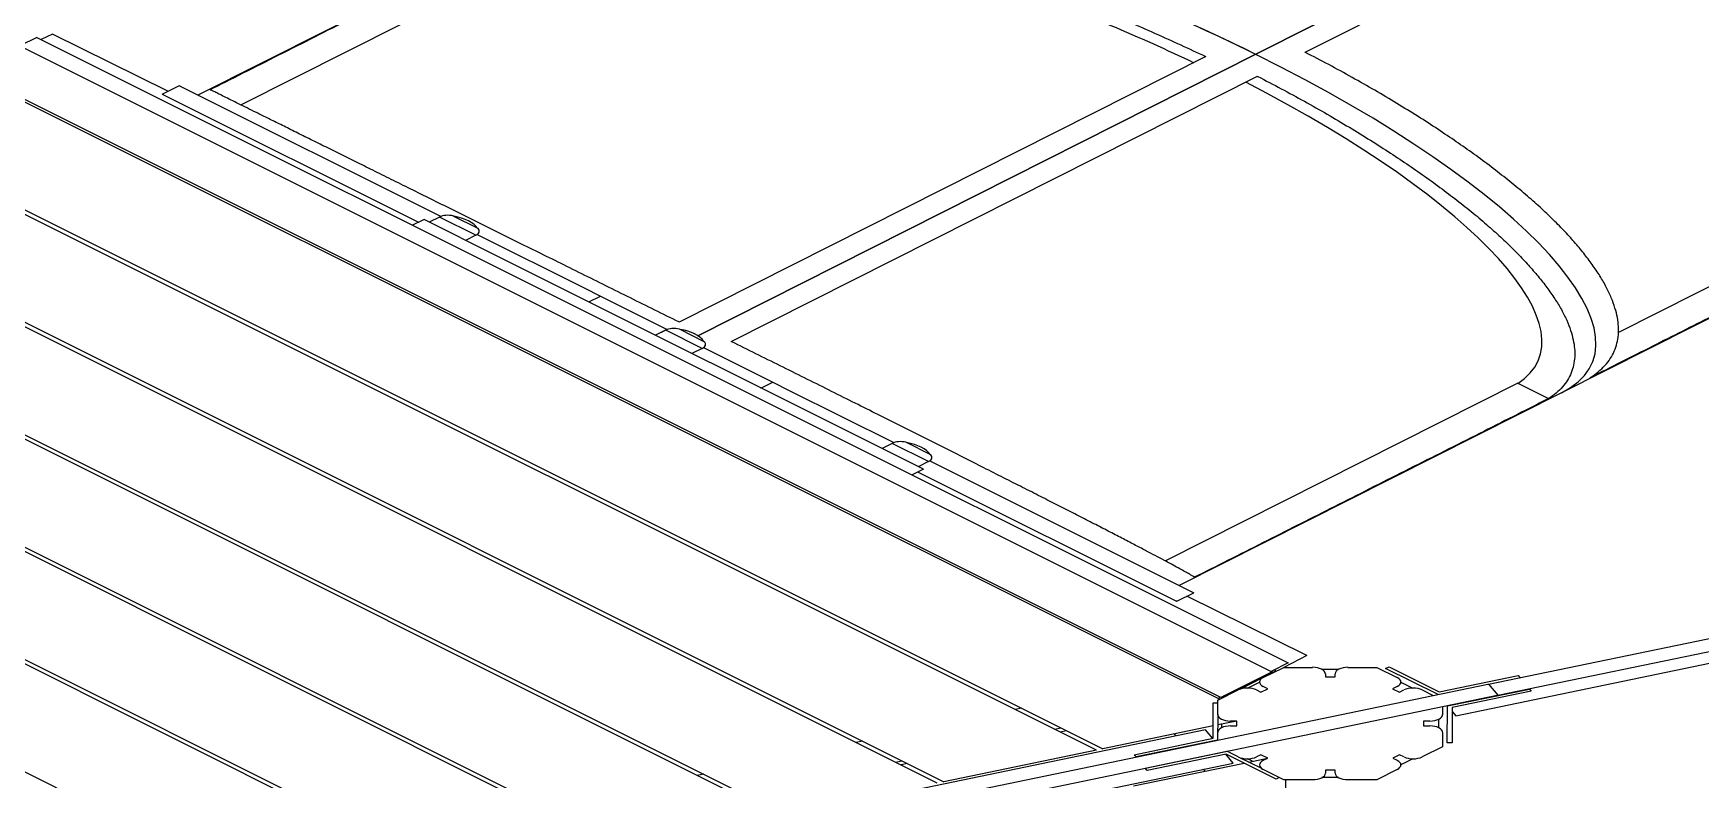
# Model space of a CAD drawing. Header units: millimetres. Extents: x 29838256 to 30236675, y -914750 to -833241.
# Drawn here: x 29971983 to 29973022, y -837930 to -837465 of the extents above; entities that cross this region are included whole.
import ezdxf

# ---------------------------------------------------------------- set-up
doc = ezdxf.new("R2010")
doc.units = ezdxf.units.MM
doc.header["$LTSCALE"] = 600
doc.header["$MEASUREMENT"] = 0
doc.layers.add('e-plan', color=9, linetype='CONTINUOUS')

msp = doc.modelspace()

# ---------------------------------------------------------------- linework, layer by layer
at = {"layer": 'e-plan', "extrusion": (0, -0.866025, 0.5)}
for p, q in [((29973048.8, -837324.4, 37520.3), (29972744.6, -837477.8, 37254.4)), ((29972744.6, -837477.8, 37254.4), (29973048.8, -837324.4, 37520.3)), ((29972775.3, -837476.6, 37256.6), (29973052.8, -837336.6, 37499.1)), ((29972085.9, -837503.2, 37210.5), (29972321.3, -837384.5, 37416.2)), ((29972085.9, -837503.2, 37210.5), (29972321.3, -837384.5, 37416.2)), ((29972112.4, -837509.4, 37199.8), (29972332.8, -837398.2, 37392.3)), ((29971985.3, -837467.3, 37272.7), (29971974.7, -837472.6, 37263.5)), ((29971985.3, -837467.3, 37272.7), (29972764.7, -837857, 36597.8)), ((29971995, -837465.3, 37276.2), (29971988.1, -837468.7, 37270.2)), ((29972066.9, -837500.9, 37214.5), (29971995, -837465.3, 37276.2)), ((29971995, -837465.3, 37276.2), (29971995, -837465.3, 37276.2)), ((29972066.9, -837500.9, 37214.5), (29971995, -837465.3, 37276.2)), ((29971974.7, -837472.6, 37263.5), (29972754.1, -837862.3, 36588.6)), ((29972722.9, -837878.6, 36560.4), (29971942.2, -837488.2, 37236.5)), ((29972713.5, -837479.3, 37251.9), (29972385.5, -837644.7, 36965.4)), ((29972744.6, -837477.8, 37254.4), (29972397, -837653.2, 36950.8)), ((29972397, -837653.2, 36950.8), (29972744.6, -837477.8, 37254.4)), ((29972722, -837879.7, 36558.3), (29971940.5, -837489, 37235.1)), ((29972063.5, -837502.6, 37211.5), (29972074.1, -837497.3, 37220.7)), ((29972074.1, -837497.3, 37220.7), (29972074.1, -837497.4, 37220.6)), ((29972074.1, -837497.4, 37220.6), (29972237.1, -837578.9, 37079.5)), ((29972417.9, -837656.8, 36944.4), (29972745.6, -837491.5, 37230.7)), ((29972063.5, -837502.7, 37211.4), (29972063.5, -837502.6, 37211.5)), ((29972063.5, -837502.7, 37211.4), (29972223.1, -837582.5, 37073.2)), ((29972645.3, -837911.4, 36503.5), (29971877.2, -837527.4, 37168.7)), ((29971878.9, -837525.4, 37172.1), (29972649.3, -837910.6, 36505)), ((29972546.2, -837931.9, 36468), (29971836.2, -837576.9, 37082.9)), ((29971837.9, -837574.9, 37086.4), (29972550.2, -837931.1, 36469.4)), ((29972226.5, -837580.8, 37076.1), (29972219.4, -837584.4, 37070)), ((29972272, -837603.6, 37036.6), (29972226.5, -837580.8, 37076.1)), ((29972236.1, -837579.3, 37078.7), (29972229.8, -837582.5, 37073.2)), ((29972258.7, -837590.6, 37059.1), (29972236.1, -837579.3, 37078.7)), ((29972260.2, -837586.4, 37066.4), (29972244.6, -837578.6, 37079.9)), ((29973121, -837575.3, 37085.6), (29972970.5, -837651.2, 36954.1)), ((29972258.7, -837590.6, 37059.1), (29972252.4, -837593.8, 37053.6)), ((29972259.6, -837590.1, 37060), (29972326.2, -837623.4, 37002.4)), ((29973140.6, -837585, 37068.9), (29972935, -837688.7, 36889.3)), ((29973140.6, -837585, 37068.9), (29972935, -837688.7, 36889.3)), ((29972537.7, -837736.4, 36806.6), (29972272, -837603.6, 37036.6)), ((29972447.2, -837952.4, 36432.5), (29971795.2, -837626.4, 36997.1)), ((29971796.8, -837624.4, 37000.6), (29972451.2, -837951.6, 36433.9)), ((29972326.2, -837623.4, 37002.4), (29972336.4, -837628.5, 36993.5)), ((29972329.1, -837632.1, 36987.2), (29972336.4, -837628.5, 36993.5)), ((29972336.4, -837628.5, 36993.5), (29972378, -837649.3, 36957.5)), ((29972377, -837649.7, 36956.7), (29972370.7, -837652.9, 36951.2)), ((29972377.1, -837649.8, 36956.6), (29972370.7, -837652.9, 36951.1)), ((29972377.1, -837649.8, 36956.6), (29972377, -837649.7, 36956.7)), ((29972399.7, -837661.1, 36937), (29972377.1, -837649.8, 36956.6)), ((29972385.6, -837649.1, 36957.9), (29972385.5, -837649, 36957.9)), ((29972401.1, -837656.9, 36944.4), (29972385.6, -837649.1, 36957.9)), ((29972399.7, -837661.1, 36937), (29972393.4, -837664.3, 36931.6)), ((29972400.6, -837660.6, 36937.9), (29972443.7, -837682.1, 36900.6)), ((29972869.2, -837889.9, 36540.7), (29973973.2, -837661.3, 36936.7)), ((29971755.8, -837673.9, 36914.9), (29972352.2, -837972.1, 36398.4)), ((29972348.2, -837972.9, 36397), (29971754.2, -837675.9, 36911.4)), ((29972436.4, -837685.8, 36894.3), (29972443.7, -837682.1, 36900.6)), ((29972443.7, -837682.1, 36900.6), (29972453.9, -837687.3, 36891.7)), ((29972907.8, -837682.8, 36899.4), (29972688.4, -837793.5, 36707.6)), ((29972907.8, -837682.8, 36899.4), (29972927, -837692.4, 36882.9)), ((29972453.9, -837687.3, 36891.7), (29972519.1, -837719.8, 36835.3)), ((29972935, -837688.7, 36889.3), (29972696.9, -837808.8, 36681.3)), ((29972935, -837688.7, 36889.3), (29972696.9, -837808.8, 36681.3)), ((29972249.2, -837993.4, 36361.4), (29971713.2, -837725.4, 36825.6)), ((29971714.8, -837723.4, 36829.1), (29972253.2, -837992.6, 36362.9)), ((29972518.1, -837720.3, 36834.5), (29972511.8, -837723.5, 36829)), ((29972540.7, -837731.6, 36814.9), (29972518.1, -837720.3, 36834.5)), ((29972542.2, -837727.4, 36822.2), (29972526.6, -837719.6, 36835.7)), ((29972537.7, -837736.4, 36806.6), (29972530.6, -837739.9, 36800.5)), ((29972540.7, -837731.6, 36814.9), (29972534.4, -837734.8, 36809.4)), ((29972541.6, -837731.1, 36815.8), (29972706, -837813.3, 36673.5)), ((29972534.3, -837738.1, 36803.7), (29972695.3, -837818.6, 36664.3)), ((29971673.8, -837772.9, 36743.4), (29972154.2, -838013.1, 36327.4)), ((29972889.5, -837870.3, 36574.7), (29973226, -837800.6, 36695.4)), ((29972895.3, -837877.2, 36562.7), (29973231.7, -837807.5, 36683.4)), ((29972695.4, -837818.6, 36664.2), (29972695.3, -837818.6, 36664.3)), ((29972695.4, -837818.6, 36664.2), (29972706, -837813.3, 36673.4)), ((29972776.3, -837852.5, 36605.5), (29972701.6, -837815.5, 36669.6)), ((29972776.3, -837852.5, 36605.5), (29972701.6, -837815.5, 36669.6)), ((29972706, -837813.3, 36673.5), (29972706, -837813.3, 36673.4)), ((29972725.2, -837877.8, 36561.7), (29972757, -837861.9, 36589.3)), ((29972749.2, -837866.1, 36581.9), (29972762, -837859.8, 36592.9)), ((29972764.7, -837857, 36597.8), (29972754.1, -837862.3, 36588.6)), ((29972757, -837861.9, 36589.3), (29972755.9, -837861.3, 36590.2)), ((29972776.3, -837852.5, 36605.5), (29972762, -837859.8, 36592.9)), ((29972762, -837859.8, 36592.9), (29972779.9, -837859.8, 36592.9)), ((29972776.3, -837852.5, 36605.5), (29972776.3, -837852.5, 36605.5)), ((29972785.8, -837861, 36590.8), (29972796.1, -837861, 36590.8)), ((29972802, -837859.8, 36592.9), (29972820, -837859.8, 36592.9)), ((29972820, -837859.8, 36592.9), (29972832.7, -837866.1, 36581.9)), ((29972825.5, -837860.6, 36591.5), (29972827.6, -837859.5, 36593.4)), ((29972858.2, -837876.7, 36563.6), (29972825.5, -837860.6, 36591.5)), ((29972827.6, -837859.5, 36593.4), (29972858.8, -837875, 36566.5)), ((29971352.8, -838188.5, 36023.6), (29972889.2, -837870.2, 36574.8)), ((29972754.8, -837862.6, 36588), (29972722.9, -837878.6, 36560.4)), ((29972748.4, -837866.6, 36581), (29972735.1, -837873.3, 36569.4)), ((29972739.5, -837872.7, 36570.5), (29972746.9, -837869.1, 36576.8)), ((29972752.1, -837873.2, 36569.7), (29972749.2, -837871.8, 36572.1)), ((29972754.1, -837862.3, 36588.6), (29972754.8, -837862.6, 36588)), ((29972788, -837863.8, 36586), (29972788, -837865.8, 36582.5)), ((29972788, -837865.8, 36582.5), (29972794, -837865.8, 36582.5)), ((29972794, -837865.8, 36582.5), (29972794, -837863.8, 36586)), ((29972832.7, -837871.8, 36572.1), (29972829.8, -837873.2, 36569.7)), ((29972835, -837869.1, 36576.8), (29972842.4, -837872.7, 36570.5)), ((29972858.8, -837875, 36566.5), (29972908, -837864.8, 36584.1)), ((29972889.2, -837870.2, 36574.8), (29972889.3, -837870.3, 36574.6)), ((29972889.3, -837870.3, 36574.6), (29972889.5, -837870.3, 36574.7)), ((29972889.5, -837870.3, 36574.7), (29972895.3, -837877.2, 36562.7)), ((29972908, -837864.8, 36584.1), (29972909.1, -837866.2, 36581.7)), ((29971358.6, -838195.4, 36011.6), (29972895, -837877.2, 36562.8)), ((29972718, -837904, 36516.3), (29972718.1, -837882, 36554.4)), ((29972718.1, -837882, 36554.4), (29972720.9, -837882, 36554.4)), ((29972720.9, -837880.3, 36557.4), (29972733.7, -837873.9, 36568.4)), ((29972720.9, -837879.2, 36559.3), (29972722.6, -837878.4, 36560.7)), ((29972720.9, -837889.3, 36541.8), (29972720.9, -837880.3, 36557.4)), ((29972725.2, -837877.8, 36561.7), (29972724.8, -837877.6, 36562)), ((29972745, -837873.9, 36568.4), (29972747.8, -837875.3, 36566)), ((29972747.8, -837875.3, 36566), (29972752.1, -837873.2, 36569.7)), ((29972829.8, -837873.2, 36569.7), (29972834.1, -837875.3, 36566)), ((29972834.1, -837875.3, 36566), (29972836.9, -837873.9, 36568.4)), ((29972848.2, -837873.9, 36568.4), (29972855.1, -837877.3, 36562.5)), ((29972864, -837883.7, 36551.5), (29972895.3, -837877.2, 36562.7)), ((29972864.1, -837883.8, 36551.3), (29972915, -837873.3, 36569.5)), ((29972916.1, -837874.6, 36567.1), (29972867, -837884.8, 36549.5)), ((29972915, -837873.3, 36569.5), (29972916.1, -837874.6, 36567.1)), ((29972598.7, -837885.3, 36548.7), (29972594.7, -837886.1, 36547.3)), ((29972721, -837889.7, 36541.1), (29972720.8, -837905.1, 36514.5)), ((29972858.5, -837892.2, 36536.8), (29972858.5, -837897.4, 36527.8)), ((29972861, -837884.2, 36550.6), (29972861, -837889.3, 36541.8)), ((29972863.9, -837906.8, 36511.4), (29972864.1, -837883.8, 36551.3)), ((29972864, -837883.6, 36551.7), (29972864, -837883.7, 36551.5)), ((29972864, -837883.7, 36551.5), (29972864.1, -837883.8, 36551.3)), ((29972867, -837884.8, 36549.5), (29972866.9, -837906.8, 36511.4)), ((29972866.9, -837887.2, 36545.4), (29972869.2, -837889.9, 36540.7)), ((29972713.3, -837898.7, 36525.6), (29971495.7, -838150.9, 36088.7)), ((29972619.2, -837898.4, 36526.1), (29972623.2, -837897.5, 36527.5)), ((29972626.7, -837899.3, 36524.5), (29972622.7, -837900.1, 36523.1)), ((29972718, -837896.3, 36529.6), (29972649.3, -837910.6, 36505)), ((29972694.9, -837902.5, 36518.9), (29972693.9, -837901.3, 36521)), ((29972717.8, -837904.1, 36516.2), (29972713.3, -837898.7, 36525.6)), ((29972732.7, -837893.3, 36534.9), (29972720.9, -837895.7, 36530.7)), ((29972720.9, -837905.1, 36514.4), (29972720.9, -837900.3, 36522.8)), ((29972723.4, -837897.4, 36527.8), (29972723.4, -837895.2, 36531.6)), ((29972732.9, -837893.3, 36534.9), (29972728.9, -837893.3, 36534.9)), ((29972728.9, -837896.3, 36529.7), (29972732.9, -837896.3, 36529.7)), ((29972732.9, -837896.3, 36529.7), (29972732.9, -837893.3, 36534.9)), ((29972853, -837893.3, 36534.9), (29972849, -837893.3, 36534.9)), ((29972849, -837893.3, 36534.9), (29972849, -837896.3, 36529.7)), ((29972849, -837896.3, 36529.7), (29972853, -837896.3, 36529.7)), ((29972861, -837900.3, 36522.8), (29972861, -837909.3, 36507.2)), ((29972499.7, -837905.8, 36513.2), (29972495.7, -837906.6, 36511.8)), ((29972645.3, -837911.4, 36503.5), (29972550.2, -837931.1, 36469.4)), ((29972668.8, -837914.2, 36498.6), (29972718, -837904, 36516.3)), ((29972720.8, -837905.1, 36514.5), (29972670, -837915.6, 36496.2)), ((29972675.8, -837922.6, 36484), (29972726.6, -837912.1, 36502.3)), ((29972726.1, -837913.8, 36499.3), (29972677, -837924, 36481.6)), ((29972719, -837905.5, 36513.7), (29972719, -837905.4, 36513.8)), ((29972724.8, -837912.5, 36501.6), (29972724.8, -837912.4, 36501.7)), ((29972730.6, -837919.4, 36489.6), (29972725.9, -837913.9, 36499.2)), ((29972757.3, -837929.4, 36472.4), (29972726.1, -837913.8, 36499.3)), ((29972733.7, -837915.6, 36496.2), (29972726.5, -837912.1, 36502.4)), ((29972861, -837909.3, 36507.2), (29972848.2, -837915.6, 36496.2)), ((29972866.9, -837906.8, 36511.4), (29972863.9, -837906.8, 36511.4)), ((29971512.9, -838171.6, 36052.7), (29972730.6, -837919.4, 36489.6)), ((29972520.2, -837918.9, 36490.5), (29972524.2, -837918, 36492)), ((29972527.7, -837919.8, 36489), (29972523.7, -837920.6, 36487.5)), ((29972668.4, -837933.7, 36464.9), (29972737.3, -837919.4, 36489.6)), ((29972670, -837915.6, 36496.2), (29972668.8, -837914.2, 36498.6)), ((29972677, -837924, 36481.6), (29972675.8, -837922.6, 36484)), ((29972713.1, -837924.5, 36480.9), (29972712.1, -837923.3, 36482.9)), ((29972734.5, -837916, 36495.6), (29972748.1, -837922.7, 36483.9)), ((29972742.6, -837918.3, 36491.5), (29972739.5, -837916.8, 36494.1)), ((29972740.2, -837918.8, 36490.6), (29972751.9, -837916.4, 36494.8)), ((29972747.8, -837914.2, 36498.6), (29972745, -837915.6, 36496.2)), ((29972752.1, -837916.3, 36495), (29972747.8, -837914.2, 36498.6)), ((29972749.2, -837917.7, 36492.5), (29972752.1, -837916.3, 36495)), ((29972762, -837929.8, 36471.7), (29972749.2, -837923.4, 36482.7)), ((29972794, -837923.8, 36482.1), (29972788, -837923.8, 36482.1)), ((29972788, -837923.8, 36482.1), (29972788, -837925.8, 36478.6)), ((29972794, -837925.8, 36478.6), (29972794, -837923.8, 36482.1)), ((29972832.7, -837923.4, 36482.7), (29972820, -837929.8, 36471.7)), ((29972834.1, -837914.2, 36498.6), (29972829.9, -837916.3, 36495)), ((29972829.9, -837916.3, 36495), (29972832.7, -837917.7, 36492.5)), ((29972836.9, -837915.6, 36496.2), (29972834.1, -837914.2, 36498.6)), ((29972842.4, -837916.8, 36494.1), (29972835, -837920.5, 36487.8)), ((29972400.7, -837926.3, 36477.7), (29972396.7, -837927.1, 36476.2)), ((29972759.2, -837928.4, 36474.1), (29972757.3, -837929.4, 36472.4)), ((29972780, -837929.8, 36471.7), (29972762, -837929.8, 36471.7)), ((29972763.5, -838482.3, 35514.6), (29972763.4, -837929.8, 36471.7)), ((29972796.1, -837928.5, 36473.8), (29972785.8, -837928.5, 36473.8)), ((29972820, -837929.8, 36471.7), (29972802, -837929.8, 36471.7))]:
    msp.add_line(p, q, dxfattribs=at)
for centre, radius, start, end in [((29972241.3, -386683.3, 743904.3), 7, 61.5514, 137.3756), ((29972237.9, -386699.4, 743904.3), 23, 18.0388, 71.9636), ((29972254, -386696, 743904.3), 7, 312.6268, 28.451), ((29972382.1, -386824.2, 743904.3), 7, 61.5514, 137.3756), ((29972382.2, -386824.2, 743904.3), 7, 61.5514, 137.3756), ((29972378.8, -386840.3, 743904.3), 23, 44.881, 71.9636), ((29972378.8, -386840.4, 743904.3), 23, 18.0388, 71.9636), ((29972395, -386837, 743904.3), 7, 312.6268, 28.451), ((29972523.3, -386965.3, 743904.3), 7, 61.5514, 137.3756), ((29972519.9, -386981.4, 743904.3), 23, 18.0388, 71.9636), ((29972536, -386978, 743904.3), 7, 312.6268, 28.451), ((29972779.9, -387247.5, 743904.3), 8, 0.0012, 90.0012), ((29972802, -387247.5, 743904.3), 8, 90.0012, 180.0012), ((29972754.9, -387257.8, 743904.3), 8, 135.0012, 225.0012), ((29972827, -387257.8, 743904.3), 8, 315.0012, 45.0012), ((29972739.3, -387273.4, 743904.3), 8, 45.0012, 135.0012), ((29972842.6, -387273.4, 743904.3), 8, 45.0012, 135.0012), ((29972728.9, -387298.5, 743904.3), 8, 180.0012, 270.0012), ((29972853, -387298.5, 743904.3), 8, 270.0012, 0.0012), ((29972728.9, -387320.5, 743904.3), 8, 90.0012, 180.0012), ((29972853, -387320.5, 743904.3), 8, 0.0012, 90.0012), ((29972739.3, -387345.5, 743904.3), 8, 225.0012, 315.0012), ((29972754.9, -387361.1, 743904.3), 8, 135.0012, 225.0012), ((29972827, -387361.1, 743904.3), 8, 315.0012, 45.0012), ((29972842.6, -387345.5, 743904.3), 8, 225.0012, 315.0012), ((29972780, -387371.5, 743904.3), 8, 270.0012, 0.0012), ((29972802, -387371.5, 743904.3), 8, 180.0012, 270.0012)]:
    msp.add_arc(centre, radius, start, end, dxfattribs=at)
at = {"layer": 'e-plan', "extrusion": (8.32667e-17, -0.866025, 0.5)}
msp.add_ellipse((29972628.2, -837536.6, 37152.7), major_axis=(-306.9, 152.1, 263.4), ratio=0.382683, start_param=4.712389, end_param=6.283185, dxfattribs=at)
at = {"layer": 'e-plan', "extrusion": (-1.11022e-16, -0.866025, 0.5)}
msp.add_ellipse((29972628.2, -837536.6, 37152.7), major_axis=(306.9, -152.1, -263.4), ratio=0.382683, start_param=1.570796, end_param=3.141593, dxfattribs=at)
at = {"layer": 'e-plan', "extrusion": (4.16334e-16, -0.866025, 0.5)}
msp.add_ellipse((29972628.2, -837536.6, 37152.7), major_axis=(-306.9, 152.1, 263.4), ratio=0.382683, start_param=3.141593, end_param=4.712389, dxfattribs=at)
at = {"layer": 'e-plan', "extrusion": (0, -0.866025, 0.5)}
msp.add_ellipse((29972628.2, -837536.6, 37152.7), major_axis=(306.9, -152.1, -263.4), ratio=0.382683, start_param=0, end_param=1.570796, dxfattribs=at)
at = {"layer": 'e-plan', "extrusion": (-1.66533e-16, -0.866025, 0.5)}
msp.add_ellipse((29972615.1, -837543.2, 37141.3), major_axis=(-287.7, 142.6, 247), ratio=0.382683, start_param=3.190995, end_param=4.662986, dxfattribs=at)
at = {"layer": 'e-plan'}
for points, knots in [([(29972313.5, -837388.7, 37408.9), (29972313.7, -837388.6, 37409), (29972313.9, -837388.5, 37409.1), (29972316.1, -837387.7, 37410.6), (29972318.3, -837386.9, 37411.9), (29972323, -837385.5, 37414.3), (29972325.4, -837384.9, 37415.4), (29972330.6, -837383.8, 37417.4), (29972333.4, -837383.3, 37418.2), (29972339.1, -837382.4, 37419.8), (29972342.1, -837382, 37420.4), (29972348.3, -837381.4, 37421.4), (29972351.4, -837381.2, 37421.8), (29972358, -837380.9, 37422.4), (29972361.3, -837380.8, 37422.6), (29972368, -837380.7, 37422.7), (29972371.4, -837380.7, 37422.6), (29972378.2, -837380.9, 37422.3), (29972381.8, -837381.1, 37422), (29972389.3, -837381.5, 37421.3), (29972393.2, -837381.8, 37420.8), (29972401.2, -837382.5, 37419.6), (29972405.3, -837382.9, 37418.9), (29972413.8, -837383.9, 37417.2), (29972418.2, -837384.5, 37416.2), (29972427.1, -837385.7, 37414), (29972431.6, -837386.4, 37412.8), (29972440.8, -837387.9, 37410.2), (29972445.4, -837388.7, 37408.8), (29972454.7, -837390.5, 37405.8), (29972459.4, -837391.4, 37404.2), (29972468.7, -837393.3, 37400.8), (29972473.3, -837394.4, 37399), (29972482.4, -837396.4, 37395.4), (29972487.2, -837397.5, 37393.5), (29972496.9, -837399.9, 37389.4), (29972501.9, -837401.2, 37387.2), (29972512, -837403.9, 37382.5), (29972517.2, -837405.3, 37380.1), (29972527.7, -837408.2, 37375), (29972533, -837409.8, 37372.3), (29972543.7, -837413, 37366.8), (29972549.1, -837414.6, 37363.9), (29972559.8, -837418, 37358), (29972565.2, -837419.8, 37355), (29972575.9, -837423.3, 37348.9), (29972581.2, -837425.1, 37345.8), (29972591.6, -837428.8, 37339.5), (29972596.8, -837430.6, 37336.3), (29972606.8, -837434.3, 37329.9), (29972612, -837436.2, 37326.6), (29972622.5, -837440.1, 37319.7), (29972627.8, -837442.2, 37316.2), (29972638.6, -837446.5, 37308.8), (29972644, -837448.6, 37305), (29972654.9, -837453.1, 37297.3), (29972660.3, -837455.4, 37293.3), (29972671.2, -837460, 37285.3), (29972676.6, -837462.4, 37281.2), (29972687.3, -837467.2, 37272.9), (29972692.6, -837469.6, 37268.8), (29972703.1, -837474.4, 37260.4), (29972708.2, -837476.8, 37256.3), (29972713.3, -837479.2, 37252), (29972713.4, -837479.3, 37251.9), (29972713.5, -837479.3, 37251.9)], [1937.634468, 1937.634468, 1937.634468, 1937.634468, 1939.366083, 1939.366083, 1959.359835, 1959.359835, 1979.353587, 1979.353587, 1999.347339, 1999.347339, 2019.341091, 2019.341091, 2039.334842, 2039.334842, 2059.328594, 2059.328594, 2079.322346, 2079.322346, 2099.315647, 2099.315647, 2119.308948, 2119.308948, 2139.30225, 2139.30225, 2159.295551, 2159.295551, 2179.288852, 2179.288852, 2199.282153, 2199.282153, 2219.275454, 2219.275454, 2239.268755, 2239.268755, 2259.26178, 2259.26178, 2279.254804, 2279.254804, 2299.247828, 2299.247828, 2319.240852, 2319.240852, 2339.233876, 2339.233876, 2359.2269, 2359.2269, 2379.219924, 2379.219924, 2399.212949, 2399.212949, 2419.205815, 2419.205815, 2439.198681, 2439.198681, 2459.191548, 2459.191548, 2479.184414, 2479.184414, 2499.177281, 2499.177281, 2519.170147, 2519.170147, 2539.163014, 2539.163014, 2539.554949, 2539.554949, 2539.554949, 2539.554949]), ([(29972093.2, -837499.9, 37216.3), (29972095.6, -837498.7, 37218.3), (29972097.9, -837497.5, 37220.4), (29972107.5, -837492.7, 37228.7), (29972114.8, -837489, 37235.1), (29972129.5, -837481.6, 37248), (29972137, -837477.8, 37254.5), (29972151.9, -837470.3, 37267.6), (29972159.4, -837466.5, 37274.1), (29972174.4, -837458.9, 37287.2), (29972181.8, -837455.2, 37293.7), (29972196.6, -837447.7, 37306.7), (29972204, -837444, 37313.1), (29972218.4, -837436.7, 37325.7), (29972225.5, -837433.1, 37331.9), (29972239.5, -837426.1, 37344.1), (29972246.3, -837422.6, 37350.1), (29972259.5, -837415.9, 37361.7), (29972266.3, -837412.5, 37367.6), (29972280, -837405.6, 37379.5), (29972286.9, -837402.1, 37385.5), (29972300.4, -837395.3, 37397.4), (29972307, -837392, 37403.1), (29972313.5, -837388.7, 37408.9)], [2681.442049, 2681.442049, 2681.442049, 2681.442049, 2691.128265, 2691.128265, 2720.516374, 2720.516374, 2749.904482, 2749.904482, 2779.292591, 2779.292591, 2808.6807, 2808.6807, 2838.068808, 2838.068808, 2867.456917, 2867.456917, 2896.845025, 2896.845025, 2926.186519, 2926.186519, 2955.528013, 2955.528013, 2983.262937, 2983.262937, 2983.262937, 2983.262937]), ([(29972332.8, -837398.2, 37392.3), (29972348.4, -837392.2, 37402.7), (29972370.9, -837390, 37406.7), (29972427.6, -837393.2, 37401.1), (29972461.2, -837398.7, 37391.6), (29972530.9, -837415.6, 37362.2), (29972565.8, -837426.3, 37343.7), (29972636.7, -837452, 37299.2), (29972672.2, -837466.9, 37273.4), (29972706.1, -837483.1, 37245.4)], [0, 0, 0, 0, 158.176485, 158.176485, 316.376998, 316.376998, 457.078153, 457.078153, 597.79081, 597.79081, 597.79081, 597.79081]), ([(29972952.7, -837679.4, 36905.2), (29972952.9, -837679.4, 36905.4), (29972953, -837679.3, 36905.6), (29972954.8, -837678.1, 36907.6), (29972956.4, -837676.9, 36909.6), (29972959.4, -837674.4, 36913.9), (29972960.8, -837673.1, 36916.2), (29972963.3, -837670.4, 36920.9), (29972964.4, -837668.9, 36923.4), (29972966.4, -837665.9, 36928.6), (29972967.2, -837664.4, 36931.3), (29972968.6, -837661.2, 36936.9), (29972969.1, -837659.5, 36939.8), (29972970, -837656.1, 36945.6), (29972970.3, -837654.4, 36948.6), (29972970.6, -837650.9, 36954.6), (29972970.6, -837649.2, 36957.7), (29972970.4, -837645.7, 36963.8), (29972970.2, -837643.8, 36967), (29972969.5, -837640, 36973.6), (29972969, -837638, 36977.1), (29972967.7, -837633.9, 36984.2), (29972967, -837631.7, 36987.9), (29972965.1, -837627.4, 36995.4), (29972964.1, -837625.1, 36999.3), (29972961.7, -837620.6, 37007.2), (29972960.4, -837618.3, 37011.2), (29972957.5, -837613.6, 37019.3), (29972955.9, -837611.3, 37023.3), (29972952.5, -837606.5, 37031.5), (29972950.7, -837604.2, 37035.6), (29972947, -837599.4, 37043.8), (29972945, -837597.1, 37047.9), (29972940.9, -837592.4, 37055.9), (29972938.7, -837590, 37060.1), (29972934.1, -837585.1, 37068.6), (29972931.6, -837582.6, 37073), (29972926.3, -837577.5, 37081.9), (29972923.5, -837574.8, 37086.4), (29972917.6, -837569.5, 37095.6), (29972914.6, -837566.9, 37100.2), (29972908.3, -837561.5, 37109.6), (29972905, -837558.8, 37114.3), (29972898.2, -837553.4, 37123.6), (29972894.7, -837550.7, 37128.3), (29972887.7, -837545.3, 37137.6), (29972884.1, -837542.6, 37142.2), (29972876.8, -837537.4, 37151.3), (29972873.1, -837534.8, 37155.8), (29972865.8, -837529.8, 37164.5), (29972862, -837527.2, 37169), (29972854, -837521.9, 37178.1), (29972849.9, -837519.2, 37182.7), (29972841.4, -837513.9, 37192), (29972837, -837511.2, 37196.7), (29972828, -837505.7, 37206.1), (29972823.4, -837503, 37210.9), (29972814.1, -837497.6, 37220.2), (29972809.3, -837494.9, 37224.9), (29972799.8, -837489.6, 37234.1), (29972794.9, -837486.9, 37238.7), (29972785.2, -837481.7, 37247.7), (29972780.4, -837479.2, 37252.1), (29972775.5, -837476.7, 37256.5), (29972775.4, -837476.6, 37256.6), (29972775.3, -837476.6, 37256.6)], [1937.634468, 1937.634468, 1937.634468, 1937.634468, 1939.366083, 1939.366083, 1959.359835, 1959.359835, 1979.353587, 1979.353587, 1999.347339, 1999.347339, 2019.341091, 2019.341091, 2039.334842, 2039.334842, 2059.328594, 2059.328594, 2079.322346, 2079.322346, 2099.315647, 2099.315647, 2119.308948, 2119.308948, 2139.30225, 2139.30225, 2159.295551, 2159.295551, 2179.288852, 2179.288852, 2199.282153, 2199.282153, 2219.275454, 2219.275454, 2239.268755, 2239.268755, 2259.26178, 2259.26178, 2279.254804, 2279.254804, 2299.247828, 2299.247828, 2319.240852, 2319.240852, 2339.233876, 2339.233876, 2359.2269, 2359.2269, 2379.219924, 2379.219924, 2399.212949, 2399.212949, 2419.205815, 2419.205815, 2439.198681, 2439.198681, 2459.191548, 2459.191548, 2479.184414, 2479.184414, 2499.177281, 2499.177281, 2519.170147, 2519.170147, 2539.163014, 2539.163014, 2539.554949, 2539.554949, 2539.554949, 2539.554949]), ([(29972745.6, -837491.5, 37230.7), (29972745.7, -837491.6, 37230.6), (29972745.8, -837491.6, 37230.6), (29972750.7, -837494.2, 37226.2), (29972755.6, -837496.7, 37221.8), (29972765.3, -837501.9, 37212.8), (29972770.1, -837504.5, 37208.2), (29972779.7, -837509.8, 37199), (29972784.5, -837512.5, 37194.4), (29972793.8, -837517.9, 37185), (29972798.4, -837520.6, 37180.3), (29972807.4, -837526.1, 37170.9), (29972811.8, -837528.8, 37166.2), (29972820.4, -837534.1, 37157), (29972824.5, -837536.8, 37152.4), (29972832.5, -837542, 37143.3), (29972836.4, -837544.6, 37138.8), (29972843.8, -837549.6, 37130.1), (29972847.5, -837552.2, 37125.7), (29972854.8, -837557.4, 37116.6), (29972858.4, -837560.1, 37112), (29972865.5, -837565.4, 37102.8), (29972869, -837568.1, 37098.2), (29972875.9, -837573.5, 37088.8), (29972879.2, -837576.1, 37084.2), (29972885.6, -837581.5, 37074.9), (29972888.7, -837584.2, 37070.3), (29972894.6, -837589.4, 37061.2), (29972897.4, -837592, 37056.7), (29972902.8, -837597.1, 37047.9), (29972905.3, -837599.6, 37043.5), (29972910.1, -837604.5, 37035.1), (29972912.3, -837606.9, 37031), (29972916.5, -837611.5, 37023), (29972918.5, -837613.8, 37019), (29972922.4, -837618.5, 37010.9), (29972924.2, -837620.8, 37006.8), (29972927.7, -837625.5, 36998.7), (29972929.3, -837627.8, 36994.6), (29972932.3, -837632.5, 36986.6), (29972933.7, -837634.7, 36982.7), (29972936.2, -837639.2, 36974.9), (29972937.3, -837641.4, 36971.1), (29972939.2, -837645.7, 36963.7), (29972940, -837647.8, 36960), (29972941.4, -837651.9, 36953), (29972941.9, -837653.9, 36949.6), (29972942.7, -837657.6, 36943), (29972943, -837659.5, 36939.9), (29972943.3, -837662.9, 36933.9), (29972943.3, -837664.7, 36930.9), (29972943.2, -837668.1, 36924.9), (29972942.9, -837669.8, 36922), (29972942.2, -837673.1, 36916.2), (29972941.7, -837674.7, 36913.4), (29972940.5, -837677.9, 36908), (29972939.7, -837679.4, 36905.3), (29972937.9, -837682.3, 36900.3), (29972936.8, -837683.7, 36897.8), (29972934.5, -837686.4, 36893.2), (29972933.1, -837687.7, 36890.9), (29972930.3, -837690.1, 36886.8), (29972928.8, -837691.2, 36884.8), (29972927.1, -837692.3, 36882.9), (29972927.1, -837692.3, 36882.9), (29972927, -837692.4, 36882.9)], [19.600922, 19.600922, 19.600922, 19.600922, 19.992056, 19.992056, 39.984112, 39.984112, 59.976168, 59.976168, 79.968224, 79.968224, 99.96028, 99.96028, 119.952336, 119.952336, 139.944393, 139.944393, 159.936449, 159.936449, 179.929657, 179.929657, 199.922865, 199.922865, 219.916072, 219.916072, 239.90928, 239.90928, 259.902488, 259.902488, 279.895696, 279.895696, 299.888904, 299.888904, 319.882112, 319.882112, 339.877344, 339.877344, 359.872577, 359.872577, 379.867809, 379.867809, 399.863041, 399.863041, 419.858274, 419.858274, 439.853506, 439.853506, 459.848738, 459.848738, 479.843971, 479.843971, 499.842497, 499.842497, 519.841023, 519.841023, 539.839549, 539.839549, 559.838075, 559.838075, 579.836601, 579.836601, 599.835127, 599.835127, 619.833653, 619.833653, 620.231169, 620.231169, 620.231169, 620.231169]), ([(29972385.5, -837644.7, 36965.4), (29972385.4, -837644.7, 36965.4), (29972385.3, -837644.6, 36965.5), (29972380.3, -837642.2, 36969.8), (29972375.3, -837639.7, 36974.1), (29972365.3, -837634.7, 36982.8), (29972360.2, -837632.2, 36987.1), (29972350, -837627.1, 36995.8), (29972344.9, -837624.6, 37000.2), (29972334.8, -837619.6, 37008.9), (29972329.8, -837617.1, 37013.2), (29972319.8, -837612.2, 37021.8), (29972314.9, -837609.7, 37026), (29972305.2, -837604.9, 37034.3), (29972300.5, -837602.6, 37038.4), (29972291.2, -837598, 37046.3), (29972286.7, -837595.8, 37050.2), (29972277.9, -837591.4, 37057.7), (29972273.5, -837589.2, 37061.5), (29972264.6, -837584.8, 37069.2), (29972260.1, -837582.6, 37073), (29972251.2, -837578.2, 37080.7), (29972246.7, -837576, 37084.5), (29972237.9, -837571.6, 37092.1), (29972233.6, -837569.4, 37095.8), (29972225, -837565.2, 37103.2), (29972220.8, -837563.1, 37106.8), (29972212.5, -837559, 37113.9), (29972208.5, -837557, 37117.3), (29972200.7, -837553.1, 37124), (29972196.9, -837551.3, 37127.3), (29972189.6, -837547.6, 37133.5), (29972186.1, -837545.9, 37136.5), (29972179.4, -837542.6, 37142.3), (29972176.1, -837540.9, 37145.2), (29972169.4, -837537.6, 37150.9), (29972166.2, -837536, 37153.7), (29972159.7, -837532.8, 37159.2), (29972156.6, -837531.3, 37161.9), (29972150.4, -837528.2, 37167.2), (29972147.5, -837526.8, 37169.7), (29972141.7, -837523.9, 37174.6), (29972139, -837522.5, 37177), (29972133.7, -837519.9, 37181.5), (29972131.2, -837518.7, 37183.7), (29972126.4, -837516.3, 37187.8), (29972124.2, -837515.2, 37189.7), (29972120, -837513.1, 37193.3), (29972118.1, -837512.2, 37195), (29972114.4, -837510.4, 37198.1), (29972112.7, -837509.5, 37199.6), (29972109.3, -837507.9, 37202.5), (29972107.8, -837507.1, 37203.8), (29972104.8, -837505.6, 37206.3), (29972103.4, -837504.9, 37207.5), (29972100.9, -837503.7, 37209.7), (29972099.8, -837503.1, 37210.7), (29972097.8, -837502.1, 37212.4), (29972096.9, -837501.7, 37213.1), (29972095.4, -837500.9, 37214.4), (29972094.8, -837500.6, 37215), (29972093.8, -837500.2, 37215.8), (29972093.5, -837500, 37216.1), (29972093.2, -837499.9, 37216.3), (29972093.2, -837499.9, 37216.3), (29972093.2, -837499.9, 37216.3)], [19.600922, 19.600922, 19.600922, 19.600922, 19.992056, 19.992056, 39.984112, 39.984112, 59.976168, 59.976168, 79.968224, 79.968224, 99.96028, 99.96028, 119.952336, 119.952336, 139.944393, 139.944393, 159.936449, 159.936449, 179.929657, 179.929657, 199.922865, 199.922865, 219.916072, 219.916072, 239.90928, 239.90928, 259.902488, 259.902488, 279.895696, 279.895696, 299.888904, 299.888904, 319.882112, 319.882112, 339.877344, 339.877344, 359.872577, 359.872577, 379.867809, 379.867809, 399.863041, 399.863041, 419.858274, 419.858274, 439.853506, 439.853506, 459.848738, 459.848738, 479.843971, 479.843971, 499.842497, 499.842497, 519.841023, 519.841023, 539.839549, 539.839549, 559.838075, 559.838075, 579.836601, 579.836601, 599.835127, 599.835127, 619.833653, 619.833653, 620.231169, 620.231169, 620.231169, 620.231169]), ([(29973140.2, -837584.8, 37069.1), (29973138.5, -837585.7, 37067.6), (29973136.8, -837586.6, 37066.1), (29973129.8, -837590.1, 37060), (29973124.4, -837592.8, 37055.3), (29973113.2, -837598.4, 37045.6), (29973107.5, -837601.3, 37040.6), (29973095.9, -837607.2, 37030.4), (29973089.9, -837610.2, 37025.2), (29973077.9, -837616.3, 37014.6), (29973071.7, -837619.4, 37009.3), (29973059.4, -837625.6, 36998.5), (29973053.2, -837628.7, 36993.1), (29973040.8, -837635, 36982.3), (29973034.6, -837638.1, 36976.9), (29973022.3, -837644.3, 36966.1), (29973016.2, -837647.4, 36960.8), (29973004.2, -837653.5, 36950.2), (29972997.9, -837656.6, 36944.8), (29972985.2, -837663.1, 36933.6), (29972978.6, -837666.4, 36927.9), (29972965.6, -837672.9, 36916.6), (29972959.2, -837676.2, 36910.9), (29972952.7, -837679.4, 36905.2)], [2681.442049, 2681.442049, 2681.442049, 2681.442049, 2691.128265, 2691.128265, 2720.516374, 2720.516374, 2749.904482, 2749.904482, 2779.292591, 2779.292591, 2808.6807, 2808.6807, 2838.068808, 2838.068808, 2867.456917, 2867.456917, 2896.845025, 2896.845025, 2926.186519, 2926.186519, 2955.528013, 2955.528013, 2983.262937, 2983.262937, 2983.262937, 2983.262937]), ([(29972706.3, -837803.7, 36690), (29972706.3, -837803.7, 36690), (29972706.3, -837803.7, 36690), (29972706.1, -837803.5, 36690.3), (29972705.8, -837803.3, 36690.7), (29972705, -837802.8, 36691.6), (29972704.4, -837802.4, 36692.2), (29972703.1, -837801.6, 36693.6), (29972702.3, -837801.2, 36694.4), (29972700.4, -837800.1, 36696.3), (29972699.3, -837799.5, 36697.3), (29972697, -837798.2, 36699.6), (29972695.7, -837797.5, 36700.8), (29972692.8, -837795.9, 36703.5), (29972691.3, -837795.1, 36704.9), (29972688.1, -837793.4, 36707.9), (29972686.4, -837792.5, 36709.4), (29972682.9, -837790.7, 36712.6), (29972681, -837789.7, 36714.4), (29972676.9, -837787.5, 36718.1), (29972674.8, -837786.4, 36720), (29972670.1, -837784, 36724.2), (29972667.7, -837782.7, 36726.4), (29972662.5, -837780, 36731.1), (29972659.8, -837778.6, 36733.5), (29972654.2, -837775.7, 36738.5), (29972651.3, -837774.2, 36741.1), (29972645.3, -837771.1, 36746.5), (29972642.2, -837769.5, 36749.2), (29972635.9, -837766.3, 36754.8), (29972632.6, -837764.6, 36757.7), (29972626.1, -837761.3, 36763.5), (29972622.8, -837759.6, 36766.4), (29972616.2, -837756.2, 36772.2), (29972612.7, -837754.5, 36775.3), (29972605.5, -837750.8, 36781.6), (29972601.8, -837748.9, 36784.9), (29972594.1, -837745, 36791.7), (29972590.1, -837743, 36795.2), (29972581.9, -837738.9, 36802.3), (29972577.8, -837736.8, 36806), (29972569.3, -837732.5, 36813.4), (29972564.9, -837730.3, 36817.2), (29972556.2, -837725.9, 36824.8), (29972551.8, -837723.7, 36828.7), (29972542.9, -837719.2, 36836.4), (29972538.5, -837717, 36840.3), (29972529.6, -837712.5, 36848), (29972525.2, -837710.3, 36851.8), (29972516.5, -837706, 36859.3), (29972512, -837703.7, 36863.2), (29972502.8, -837699.1, 36871.2), (29972498.1, -837696.7, 36875.3), (29972488.4, -837691.9, 36883.7), (29972483.5, -837689.5, 36887.9), (29972473.6, -837684.5, 36896.5), (29972468.6, -837682, 36900.8), (29972458.5, -837677, 36909.5), (29972453.4, -837674.4, 36913.9), (29972443.3, -837669.4, 36922.7), (29972438.2, -837666.9, 36927), (29972428.1, -837661.9, 36935.7), (29972423.1, -837659.4, 36940), (29972418.1, -837656.9, 36944.3), (29972418, -837656.9, 36944.4), (29972417.9, -837656.8, 36944.4)], [1937.634468, 1937.634468, 1937.634468, 1937.634468, 1939.366083, 1939.366083, 1959.359835, 1959.359835, 1979.353587, 1979.353587, 1999.347339, 1999.347339, 2019.341091, 2019.341091, 2039.334842, 2039.334842, 2059.328594, 2059.328594, 2079.322346, 2079.322346, 2099.315647, 2099.315647, 2119.308948, 2119.308948, 2139.30225, 2139.30225, 2159.295551, 2159.295551, 2179.288852, 2179.288852, 2199.282153, 2199.282153, 2219.275454, 2219.275454, 2239.268755, 2239.268755, 2259.26178, 2259.26178, 2279.254804, 2279.254804, 2299.247828, 2299.247828, 2319.240852, 2319.240852, 2339.233876, 2339.233876, 2359.2269, 2359.2269, 2379.219924, 2379.219924, 2399.212949, 2399.212949, 2419.205815, 2419.205815, 2439.198681, 2439.198681, 2459.191548, 2459.191548, 2479.184414, 2479.184414, 2499.177281, 2499.177281, 2519.170147, 2519.170147, 2539.163014, 2539.163014, 2539.554949, 2539.554949, 2539.554949, 2539.554949]), ([(29972927, -837692.4, 36882.9), (29972924.8, -837693.5, 36881), (29972922.6, -837694.6, 36879), (29972913.7, -837699.1, 36871.2), (29972906.8, -837702.6, 36865.2), (29972892.8, -837709.6, 36853), (29972885.7, -837713.2, 36846.7), (29972871.3, -837720.5, 36834.2), (29972864, -837724.2, 36827.8), (29972849.4, -837731.5, 36815), (29972842, -837735.2, 36808.6), (29972827.4, -837742.6, 36795.8), (29972820, -837746.3, 36789.4), (29972805.5, -837753.7, 36776.7), (29972798.3, -837757.3, 36770.4), (29972784.1, -837764.5, 36758), (29972777.1, -837768, 36751.8), (29972763.4, -837774.9, 36739.9), (29972756.4, -837778.5, 36733.7), (29972742.1, -837785.7, 36721.2), (29972734.8, -837789.4, 36714.9), (29972720.4, -837796.6, 36702.3), (29972713.4, -837800.2, 36696.2), (29972706.3, -837803.7, 36690)], [2681.442049, 2681.442049, 2681.442049, 2681.442049, 2691.128265, 2691.128265, 2720.516374, 2720.516374, 2749.904482, 2749.904482, 2779.292591, 2779.292591, 2808.6807, 2808.6807, 2838.068808, 2838.068808, 2867.456917, 2867.456917, 2896.845025, 2896.845025, 2926.186519, 2926.186519, 2955.528013, 2955.528013, 2983.262937, 2983.262937, 2983.262937, 2983.262937])]:
    msp.add_open_spline(points, degree=3, knots=knots, dxfattribs=at)

doc.saveas('drawing.dxf')
